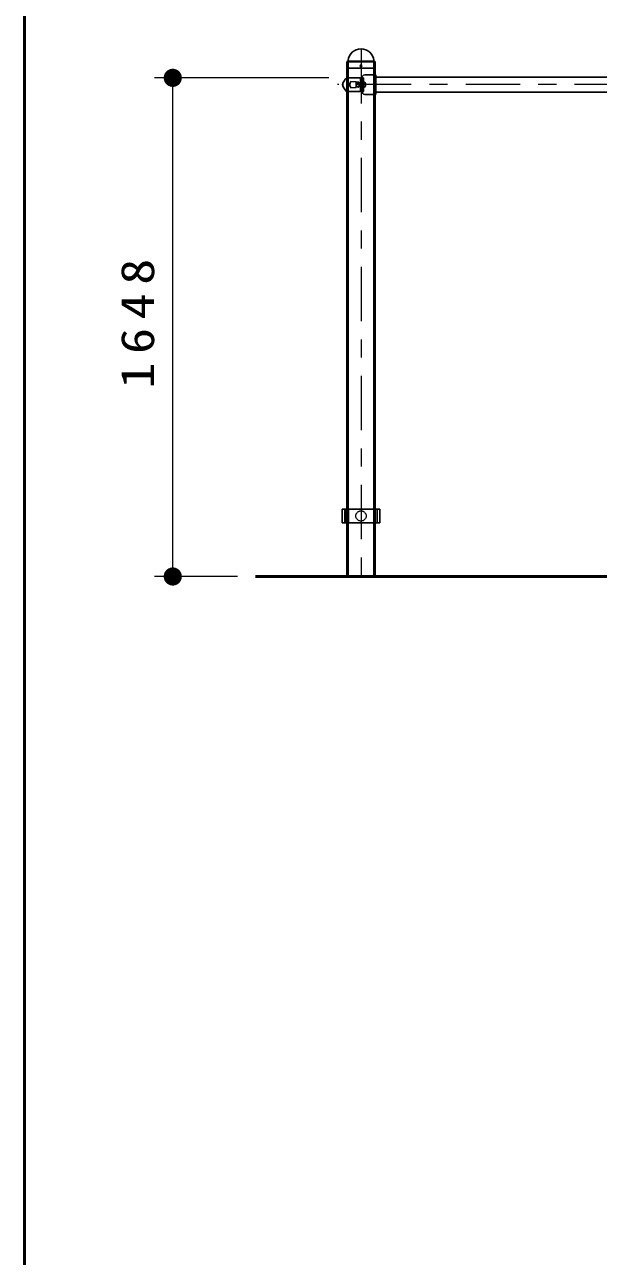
# Model space of a CAD drawing. Units: millimetres on the paper, scale 1:60. Extents: x -552 to 0, y -594 to 267.
# Drawn here: x -385 to -353.4, y -163.5 to -95.7 of the extents above; entities that cross this region are included whole.
import ezdxf

# ---------------------------------------------------------------- set-up
doc = ezdxf.new("R2010")
doc.units = ezdxf.units.MM
doc.linetypes.add('USER1', pattern=[4.5, 2.5, -2])
doc.linetypes.add('USER2', pattern=[6, 3, -1, 1, -1])
doc.layers.add('LY_1', color=7, linetype='Continuous', lineweight=25)
doc.styles.add('ＭＳ ゴシック', font='')
doc.styles.get('ＭＳ ゴシック').set_extended_font_data('MS Gothic')

# ---------------------------------------------------------------- blocks, each defined once
blk = doc.blocks.new('filled_dot')
at = {"color": 0, "linetype": 'Continuous', "lineweight": -2, "const_width": 1.25}
blk.add_lwpolyline([(-0.625, 0, 1), (0.625, 0, 1)], format="xyb", close=True, dxfattribs=at)

msp = doc.modelspace()

# ---------------------------------------------------------------- linework, layer by layer
at = {"layer": 'LY_1', "lineweight": 50}
for p, q in [((-385, -30), (-385, -297)), ((-147.573, -126.063), (-372.271, -126.063))]:
    msp.add_line(p, q, dxfattribs=at)
at = {"layer": 'LY_1', "lineweight": 13}
for p, q in [((-367.177, -97.663), (-365.751, -97.663)), ((-367.207, -97.721), (-365.718, -97.721)), ((-368.231, -98.605), (-377.835, -98.605)), ((-376.835, -126.063), (-376.835, -98.605)), ((-373.271, -126.063), (-377.835, -126.063))]:
    msp.add_line(p, q, dxfattribs=at)
at = {"layer": 'LY_1', "linetype": 'USER2', "lineweight": 13}
for p, q in [((-366.463, -97.01), (-366.463, -126.063)), ((-327.694, -98.98), (-367.767, -98.98))]:
    msp.add_line(p, q, dxfattribs=at)
at = {"layer": 'LY_1'}
for p, q in [((-367.237, -98.071), (-367.23, -97.741)), ((-367.229, -98.079), (-367.237, -98.071)), ((-367.229, -98.079), (-365.696, -98.079)), ((-367.209, -97.692), (-367.191, -97.674)), ((-365.716, -97.692), (-365.734, -97.674)), ((-365.688, -98.071), (-365.696, -98.079)), ((-365.688, -98.071), (-365.695, -97.741)), ((-367.408, -98.813), (-367.413, -98.813)), ((-366.488, -98.638), (-366.488, -99.321)), ((-366.32, -98.83), (-366.303, -98.83)), ((-366.32, -98.83), (-366.32, -99.13)), ((-366.22, -98.913), (-366.22, -99.046)), ((-367.408, -99.146), (-367.413, -99.146)), ((-366.32, -99.13), (-366.303, -99.13)), ((-367.493, -122.355), (-365.432, -122.355)), ((-367.493, -122.355), (-367.493, -123.105)), ((-367.363, -122.355), (-367.363, -123.105)), ((-367.314, -122.355), (-367.314, -123.105)), ((-367.158, -122.355), (-367.158, -123.105)), ((-365.571, -122.355), (-365.571, -123.105)), ((-365.432, -122.355), (-365.432, -123.105)), ((-367.493, -123.105), (-365.432, -123.105))]:
    msp.add_line(p, q, dxfattribs=at)
at = {"layer": 'LY_1', "color": 140, "lineweight": 50}
for p, q in [((-367.205, -97.73), (-367.205, -126.063)), ((-365.72, -97.73), (-365.72, -126.063))]:
    msp.add_line(p, q, dxfattribs=at)
at = {"layer": 'LY_1', "color": 2}
for p, q in [((-367.231, -98.605), (-366.521, -98.605)), ((-366.732, -98.827), (-367.017, -98.812)), ((-366.732, -98.827), (-366.732, -99.132)), ((-367.229, -99.355), (-366.521, -99.355)), ((-366.732, -99.132), (-367.017, -99.147))]:
    msp.add_line(p, q, dxfattribs=at)
at = {"layer": 'LY_1', "color": 2, "linetype": 'USER1', "lineweight": 13}
for p, q in [((-367.213, -98.621), (-367.213, -99.338)), ((-366.595, -98.834), (-366.732, -98.827)), ((-366.588, -98.842), (-366.588, -99.117)), ((-366.488, -98.88), (-366.588, -98.88)), ((-366.595, -99.125), (-366.732, -99.132)), ((-366.488, -99.08), (-366.588, -99.08))]:
    msp.add_line(p, q, dxfattribs=at)
at = {"layer": 'LY_1', "linetype": 'USER1', "lineweight": 13}
for p, q in [((-366.737, -98.896), (-366.32, -98.896)), ((-366.737, -99.063), (-366.737, -98.896)), ((-366.588, -98.838), (-366.721, -98.838)), ((-366.721, -98.838), (-366.721, -99.121)), ((-366.737, -99.063), (-366.32, -99.063)), ((-366.588, -99.121), (-366.721, -99.121))]:
    msp.add_line(p, q, dxfattribs=at)
at = {"layer": 'LY_1', "color": 40}
for p, q in [((-366.42, -98.605), (-366.42, -99.355)), ((-366.32, -98.605), (-366.42, -98.605)), ((-366.32, -98.605), (-366.32, -99.355)), ((-365.65, -98.438), (-366.253, -98.438)), ((-365.65, -98.438), (-365.65, -99.521)), ((-329.774, -98.575), (-365.65, -98.575)), ((-366.32, -99.355), (-366.42, -99.355)), ((-365.65, -99.521), (-366.253, -99.521)), ((-329.774, -99.385), (-365.65, -99.385))]:
    msp.add_line(p, q, dxfattribs=at)
at = {"layer": 'LY_1', "color": 40, "linetype": 'USER1', "lineweight": 13}
for p, q in [((-366.32, -98.88), (-366.42, -98.88)), ((-366.32, -99.08), (-366.42, -99.08))]:
    msp.add_line(p, q, dxfattribs=at)
at = {"layer": 'LY_1'}
msp.add_circle((-366.463, -97.946), 0.05, dxfattribs=at)
at = {"layer": 'LY_1', "linetype": 'USER1', "lineweight": 13}
msp.add_circle((-366.463, -122.73), 0.283, dxfattribs=at)
at = {"layer": 'LY_1'}
for centre, radius, start, end in [((-367.224, -97.641), 0.0467, 315, 353.3676), ((-366.463, -97.73), 0.72, 90, 173.3676), ((-366.463, -97.73), 0.72, 6.6324, 90), ((-365.701, -97.641), 0.0467, 186.6324, 225), ((-367.16, -97.742), 0.07, 135, 178.99605), ((-365.765, -97.742), 0.07, 1.00395, 45), ((-367.213, -98.98), 0.267, 143.1301, 216.8699), ((-367.413, -98.83), 0.0167, 90, 143.1301), ((-366.303, -98.913), 0.0833, 0, 90), ((-367.413, -99.13), 0.0167, 216.8699, 270), ((-366.303, -99.046), 0.0833, 270, 0)]:
    msp.add_arc(centre, radius, start, end, dxfattribs=at)
at = {"layer": 'LY_1', "color": 2}
for centre, radius, start, end in [((-367.213, -98.98), 0.25, 154.44159, 205.55841), ((-366.386, -99.375), 1.167, 140.22094, 154.44159), ((-367.231, -98.671), 0.0667, 90, 140.22094), ((-366.853, -98.98), 0.232, 154.69944, 205.30056), ((-366.008, -99.379), 1.167, 151.38495, 154.69944), ((-367.017, -98.828), 0.0167, 87, 151.38495), ((-366.521, -98.638), 0.0333, 0, 90), ((-366.386, -98.584), 1.167, 205.55841, 219.77906), ((-367.231, -99.288), 0.0667, 219.77906, 270), ((-366.008, -98.58), 1.167, 205.30056, 208.61505), ((-367.017, -99.131), 0.0167, 208.61505, 273), ((-366.521, -99.321), 0.0333, 270, 0)]:
    msp.add_arc(centre, radius, start, end, dxfattribs=at)
at = {"layer": 'LY_1', "color": 2, "linetype": 'USER1', "lineweight": 13}
for centre, radius, start, end in [((-367.229, -98.621), 0.0167, 0, 91.98888), ((-366.596, -98.842), 0.0083, 0, 88), ((-366.596, -98.842), 0.0083, 0, 88), ((-367.229, -99.338), 0.0167, 270, 0), ((-366.596, -99.117), 0.0083, 272, 0), ((-366.596, -99.117), 0.0083, 273, 0)]:
    msp.add_arc(centre, radius, start, end, dxfattribs=at)
at = {"layer": 'LY_1', "color": 40}
for centre, start, end in [((-366.253, -98.605), 90, 180), ((-366.253, -99.355), 180, 270)]:
    msp.add_arc(centre, 0.167, start, end, dxfattribs=at)

# ---------------------------------------------------------------- block references
at = {"layer": 'LY_1', "lineweight": 13, "xscale": 0.4, "yscale": 0.4}
for p, rotation in [((-376.835, -98.605), 270), ((-376.835, -126.063), 90)]:
    msp.add_blockref('filled_dot', p, dxfattribs=dict(at, rotation=rotation))

# ---------------------------------------------------------------- texts
at = {"layer": 'LY_1', "insert": (-377.835, -111.906), "char_height": 1.833, "attachment_point": 8, "rotation": 90, "style": 'ＭＳ ゴシック'}
msp.add_mtext('\\T1.33;\\W1.15;1648', dxfattribs=at)

doc.saveas('drawing.dxf')
